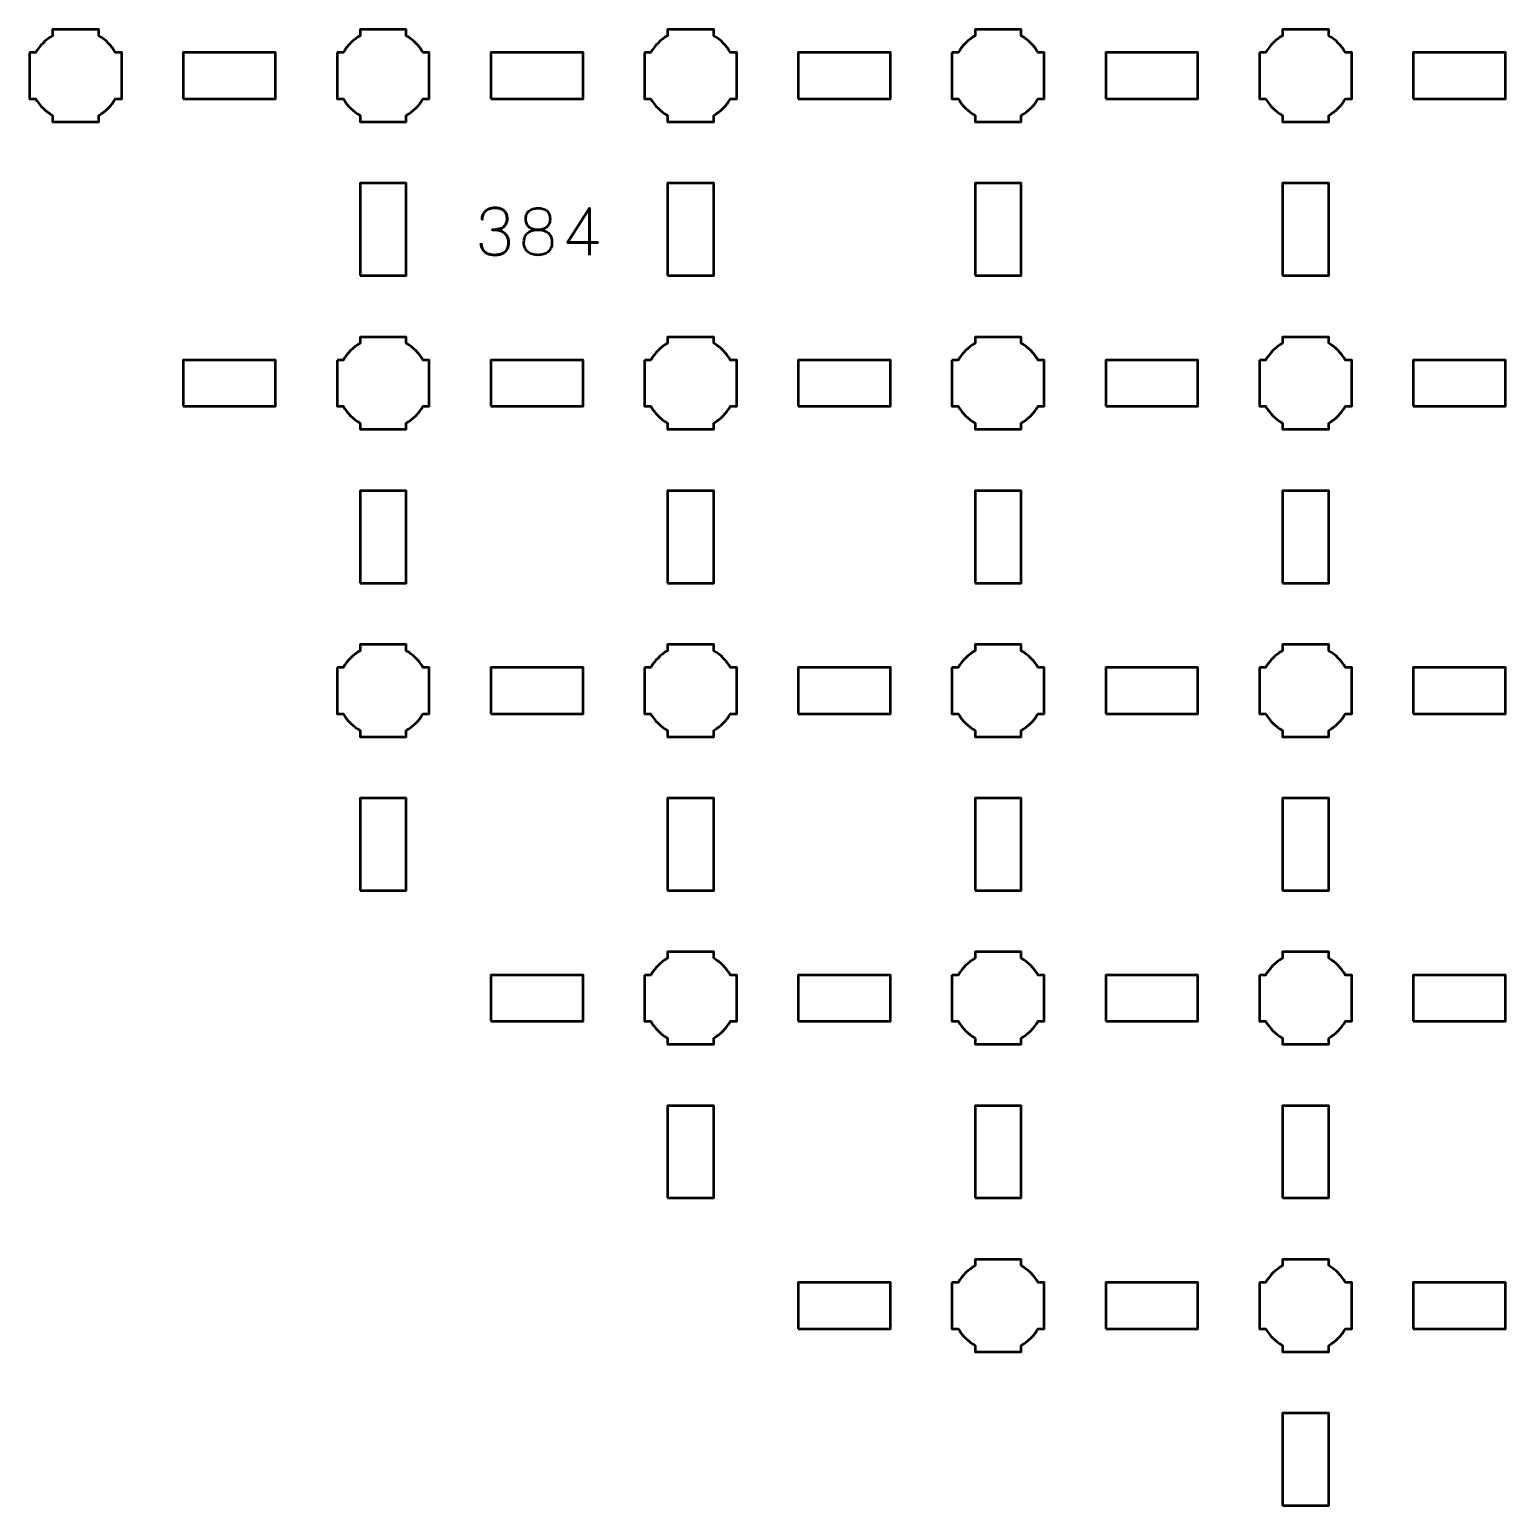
# Model space of a CAD drawing. Header units: centimetres. Extents: x -22.7 to 1.7, y -27 to -2.7.
# Drawn here: x -20.8 to -11.2, y -24.15 to -14.55 of the extents above; entities that cross this region are included whole.
import ezdxf

# ---------------------------------------------------------------- set-up
doc = ezdxf.new("R2010")
doc.units = ezdxf.units.CM
doc.header["$MEASUREMENT"] = 0
doc.layers.add('Layer 1', color=7, linetype='Continuous')

msp = doc.modelspace()

# ---------------------------------------------------------------- linework, layer by layer
at = {"layer": 'Layer 1', "lineweight": 53}
for points in [[(-19.8, -15), (-19.2, -15), (-19.2, -14.7), (-19.8, -14.7), (-19.8, -15)], [(-17.8, -15), (-17.2, -15), (-17.2, -14.7), (-17.8, -14.7), (-17.8, -15)], [(-15.8, -15), (-15.2, -15), (-15.2, -14.7), (-15.8, -14.7), (-15.8, -15)], [(-13.8, -15), (-13.2, -15), (-13.2, -14.7), (-13.8, -14.7), (-13.8, -15)], [(-11.8, -15), (-11.2, -15), (-11.2, -14.7), (-11.8, -14.7), (-11.8, -15)], [(-18.65, -16.15), (-18.35, -16.15), (-18.35, -15.55), (-18.65, -15.55), (-18.65, -16.15)], [(-16.65, -16.15), (-16.35, -16.15), (-16.35, -15.55), (-16.65, -15.55), (-16.65, -16.15)], [(-14.65, -16.15), (-14.35, -16.15), (-14.35, -15.55), (-14.65, -15.55), (-14.65, -16.15)], [(-12.65, -16.15), (-12.35, -16.15), (-12.35, -15.55), (-12.65, -15.55), (-12.65, -16.15)], [(-19.8, -17), (-19.2, -17), (-19.2, -16.7), (-19.8, -16.7), (-19.8, -17)], [(-17.8, -17), (-17.2, -17), (-17.2, -16.7), (-17.8, -16.7), (-17.8, -17)], [(-15.8, -17), (-15.2, -17), (-15.2, -16.7), (-15.8, -16.7), (-15.8, -17)], [(-13.8, -17), (-13.2, -17), (-13.2, -16.7), (-13.8, -16.7), (-13.8, -17)], [(-11.8, -17), (-11.2, -17), (-11.2, -16.7), (-11.8, -16.7), (-11.8, -17)], [(-18.65, -18.15), (-18.35, -18.15), (-18.35, -17.55), (-18.65, -17.55), (-18.65, -18.15)], [(-16.65, -18.15), (-16.35, -18.15), (-16.35, -17.55), (-16.65, -17.55), (-16.65, -18.15)], [(-14.65, -18.15), (-14.35, -18.15), (-14.35, -17.55), (-14.65, -17.55), (-14.65, -18.15)], [(-12.65, -18.15), (-12.35, -18.15), (-12.35, -17.55), (-12.65, -17.55), (-12.65, -18.15)], [(-17.8, -19), (-17.2, -19), (-17.2, -18.7), (-17.8, -18.7), (-17.8, -19)], [(-15.8, -19), (-15.2, -19), (-15.2, -18.7), (-15.8, -18.7), (-15.8, -19)], [(-13.8, -19), (-13.2, -19), (-13.2, -18.7), (-13.8, -18.7), (-13.8, -19)], [(-11.8, -19), (-11.2, -19), (-11.2, -18.7), (-11.8, -18.7), (-11.8, -19)], [(-18.65, -20.15), (-18.35, -20.15), (-18.35, -19.55), (-18.65, -19.55), (-18.65, -20.15)], [(-16.65, -20.15), (-16.35, -20.15), (-16.35, -19.55), (-16.65, -19.55), (-16.65, -20.15)], [(-14.65, -20.15), (-14.35, -20.15), (-14.35, -19.55), (-14.65, -19.55), (-14.65, -20.15)], [(-12.65, -20.15), (-12.35, -20.15), (-12.35, -19.55), (-12.65, -19.55), (-12.65, -20.15)], [(-17.8, -21), (-17.2, -21), (-17.2, -20.7), (-17.8, -20.7), (-17.8, -21)], [(-15.8, -21), (-15.2, -21), (-15.2, -20.7), (-15.8, -20.7), (-15.8, -21)], [(-13.8, -21), (-13.2, -21), (-13.2, -20.7), (-13.8, -20.7), (-13.8, -21)], [(-11.8, -21), (-11.2, -21), (-11.2, -20.7), (-11.8, -20.7), (-11.8, -21)], [(-16.65, -22.15), (-16.35, -22.15), (-16.35, -21.55), (-16.65, -21.55), (-16.65, -22.15)], [(-14.65, -22.15), (-14.35, -22.15), (-14.35, -21.55), (-14.65, -21.55), (-14.65, -22.15)], [(-12.65, -22.15), (-12.35, -22.15), (-12.35, -21.55), (-12.65, -21.55), (-12.65, -22.15)], [(-15.8, -23), (-15.2, -23), (-15.2, -22.7), (-15.8, -22.7), (-15.8, -23)], [(-13.8, -23), (-13.2, -23), (-13.2, -22.7), (-13.8, -22.7), (-13.8, -23)], [(-11.8, -23), (-11.2, -23), (-11.2, -22.7), (-11.8, -22.7), (-11.8, -23)], [(-12.65, -24.15), (-12.35, -24.15), (-12.35, -23.55), (-12.65, -23.55), (-12.65, -24.15)]]:
    msp.add_lwpolyline(points, close=True, dxfattribs=at)
for points in [[(-20.8, -14.7), (-20.8, -14.7), (-20.75985, -14.7), (-20.75985, -14.7), (-20.75985, -14.7), (-20.7335, -14.65447), (-20.69553, -14.6165), (-20.65, -14.59015), (-20.65, -14.59015), (-20.65, -14.59015), (-20.65, -14.55), (-20.65, -14.55), (-20.65, -14.55), (-20.65, -14.55), (-20.5, -14.55), (-20.5, -14.55), (-20.5, -14.55), (-20.5, -14.55), (-20.35, -14.55), (-20.35, -14.55), (-20.35, -14.55), (-20.35, -14.55), (-20.35, -14.59015), (-20.35, -14.59015), (-20.35, -14.59015), (-20.30447, -14.6165), (-20.2665, -14.65447), (-20.24015, -14.7), (-20.24015, -14.7), (-20.24015, -14.7), (-20.2, -14.7), (-20.2, -14.7), (-20.2, -14.7), (-20.2, -14.7), (-20.2, -14.85), (-20.2, -14.85), (-20.2, -14.85), (-20.2, -14.85), (-20.2, -15), (-20.2, -15), (-20.2, -15), (-20.2, -15), (-20.24015, -15), (-20.24015, -15), (-20.24015, -15), (-20.2665, -15.04553), (-20.30447, -15.0835), (-20.35, -15.10985), (-20.35, -15.10985), (-20.35, -15.10985), (-20.35, -15.15), (-20.35, -15.15), (-20.35, -15.15), (-20.35, -15.15), (-20.5, -15.15), (-20.5, -15.15), (-20.5, -15.15), (-20.5, -15.15), (-20.65, -15.15), (-20.65, -15.15), (-20.65, -15.15), (-20.65, -15.15), (-20.65, -15.10985), (-20.65, -15.10985), (-20.65, -15.10985), (-20.69553, -15.0835), (-20.7335, -15.04553), (-20.75985, -15), (-20.75985, -15), (-20.75985, -15), (-20.8, -15), (-20.8, -15), (-20.8, -15), (-20.8, -15), (-20.8, -14.85), (-20.8, -14.85), (-20.8, -14.85), (-20.8, -14.85), (-20.8, -14.7), (-20.8, -14.7)], [(-18.8, -14.7), (-18.8, -14.7), (-18.75985, -14.7), (-18.75985, -14.7), (-18.75985, -14.7), (-18.7335, -14.65447), (-18.69553, -14.6165), (-18.65, -14.59015), (-18.65, -14.59015), (-18.65, -14.59015), (-18.65, -14.55), (-18.65, -14.55), (-18.65, -14.55), (-18.65, -14.55), (-18.5, -14.55), (-18.5, -14.55), (-18.5, -14.55), (-18.5, -14.55), (-18.35, -14.55), (-18.35, -14.55), (-18.35, -14.55), (-18.35, -14.55), (-18.35, -14.59015), (-18.35, -14.59015), (-18.35, -14.59015), (-18.30447, -14.6165), (-18.2665, -14.65447), (-18.24015, -14.7), (-18.24015, -14.7), (-18.24015, -14.7), (-18.2, -14.7), (-18.2, -14.7), (-18.2, -14.7), (-18.2, -14.7), (-18.2, -14.85), (-18.2, -14.85), (-18.2, -14.85), (-18.2, -14.85), (-18.2, -15), (-18.2, -15), (-18.2, -15), (-18.2, -15), (-18.24015, -15), (-18.24015, -15), (-18.24015, -15), (-18.2665, -15.04553), (-18.30447, -15.0835), (-18.35, -15.10985), (-18.35, -15.10985), (-18.35, -15.10985), (-18.35, -15.15), (-18.35, -15.15), (-18.35, -15.15), (-18.35, -15.15), (-18.5, -15.15), (-18.5, -15.15), (-18.5, -15.15), (-18.5, -15.15), (-18.65, -15.15), (-18.65, -15.15), (-18.65, -15.15), (-18.65, -15.15), (-18.65, -15.10985), (-18.65, -15.10985), (-18.65, -15.10985), (-18.69553, -15.0835), (-18.7335, -15.04553), (-18.75985, -15), (-18.75985, -15), (-18.75985, -15), (-18.8, -15), (-18.8, -15), (-18.8, -15), (-18.8, -15), (-18.8, -14.85), (-18.8, -14.85), (-18.8, -14.85), (-18.8, -14.85), (-18.8, -14.7), (-18.8, -14.7)], [(-16.8, -14.7), (-16.8, -14.7), (-16.75985, -14.7), (-16.75985, -14.7), (-16.75985, -14.7), (-16.7335, -14.65447), (-16.69553, -14.6165), (-16.65, -14.59015), (-16.65, -14.59015), (-16.65, -14.59015), (-16.65, -14.55), (-16.65, -14.55), (-16.65, -14.55), (-16.65, -14.55), (-16.5, -14.55), (-16.5, -14.55), (-16.5, -14.55), (-16.5, -14.55), (-16.35, -14.55), (-16.35, -14.55), (-16.35, -14.55), (-16.35, -14.55), (-16.35, -14.59015), (-16.35, -14.59015), (-16.35, -14.59015), (-16.30447, -14.6165), (-16.2665, -14.65447), (-16.24015, -14.7), (-16.24015, -14.7), (-16.24015, -14.7), (-16.2, -14.7), (-16.2, -14.7), (-16.2, -14.7), (-16.2, -14.7), (-16.2, -14.85), (-16.2, -14.85), (-16.2, -14.85), (-16.2, -14.85), (-16.2, -15), (-16.2, -15), (-16.2, -15), (-16.2, -15), (-16.24015, -15), (-16.24015, -15), (-16.24015, -15), (-16.2665, -15.04553), (-16.30447, -15.0835), (-16.35, -15.10985), (-16.35, -15.10985), (-16.35, -15.10985), (-16.35, -15.15), (-16.35, -15.15), (-16.35, -15.15), (-16.35, -15.15), (-16.5, -15.15), (-16.5, -15.15), (-16.5, -15.15), (-16.5, -15.15), (-16.65, -15.15), (-16.65, -15.15), (-16.65, -15.15), (-16.65, -15.15), (-16.65, -15.10985), (-16.65, -15.10985), (-16.65, -15.10985), (-16.69553, -15.0835), (-16.7335, -15.04553), (-16.75985, -15), (-16.75985, -15), (-16.75985, -15), (-16.8, -15), (-16.8, -15), (-16.8, -15), (-16.8, -15), (-16.8, -14.85), (-16.8, -14.85), (-16.8, -14.85), (-16.8, -14.85), (-16.8, -14.7), (-16.8, -14.7)], [(-14.8, -14.7), (-14.8, -14.7), (-14.75985, -14.7), (-14.75985, -14.7), (-14.75985, -14.7), (-14.7335, -14.65447), (-14.69553, -14.6165), (-14.65, -14.59015), (-14.65, -14.59015), (-14.65, -14.59015), (-14.65, -14.55), (-14.65, -14.55), (-14.65, -14.55), (-14.65, -14.55), (-14.5, -14.55), (-14.5, -14.55), (-14.5, -14.55), (-14.5, -14.55), (-14.35, -14.55), (-14.35, -14.55), (-14.35, -14.55), (-14.35, -14.55), (-14.35, -14.59015), (-14.35, -14.59015), (-14.35, -14.59015), (-14.30447, -14.6165), (-14.2665, -14.65447), (-14.24015, -14.7), (-14.24015, -14.7), (-14.24015, -14.7), (-14.2, -14.7), (-14.2, -14.7), (-14.2, -14.7), (-14.2, -14.7), (-14.2, -14.85), (-14.2, -14.85), (-14.2, -14.85), (-14.2, -14.85), (-14.2, -15), (-14.2, -15), (-14.2, -15), (-14.2, -15), (-14.24015, -15), (-14.24015, -15), (-14.24015, -15), (-14.2665, -15.04553), (-14.30447, -15.0835), (-14.35, -15.10985), (-14.35, -15.10985), (-14.35, -15.10985), (-14.35, -15.15), (-14.35, -15.15), (-14.35, -15.15), (-14.35, -15.15), (-14.5, -15.15), (-14.5, -15.15), (-14.5, -15.15), (-14.5, -15.15), (-14.65, -15.15), (-14.65, -15.15), (-14.65, -15.15), (-14.65, -15.15), (-14.65, -15.10985), (-14.65, -15.10985), (-14.65, -15.10985), (-14.69553, -15.0835), (-14.7335, -15.04553), (-14.75985, -15), (-14.75985, -15), (-14.75985, -15), (-14.8, -15), (-14.8, -15), (-14.8, -15), (-14.8, -15), (-14.8, -14.85), (-14.8, -14.85), (-14.8, -14.85), (-14.8, -14.85), (-14.8, -14.7), (-14.8, -14.7)], [(-12.8, -14.7), (-12.8, -14.7), (-12.75985, -14.7), (-12.75985, -14.7), (-12.75985, -14.7), (-12.7335, -14.65447), (-12.69553, -14.6165), (-12.65, -14.59015), (-12.65, -14.59015), (-12.65, -14.59015), (-12.65, -14.55), (-12.65, -14.55), (-12.65, -14.55), (-12.65, -14.55), (-12.5, -14.55), (-12.5, -14.55), (-12.5, -14.55), (-12.5, -14.55), (-12.35, -14.55), (-12.35, -14.55), (-12.35, -14.55), (-12.35, -14.55), (-12.35, -14.59015), (-12.35, -14.59015), (-12.35, -14.59015), (-12.30447, -14.6165), (-12.2665, -14.65447), (-12.24015, -14.7), (-12.24015, -14.7), (-12.24015, -14.7), (-12.2, -14.7), (-12.2, -14.7), (-12.2, -14.7), (-12.2, -14.7), (-12.2, -14.85), (-12.2, -14.85), (-12.2, -14.85), (-12.2, -14.85), (-12.2, -15), (-12.2, -15), (-12.2, -15), (-12.2, -15), (-12.24015, -15), (-12.24015, -15), (-12.24015, -15), (-12.2665, -15.04553), (-12.30447, -15.0835), (-12.35, -15.10985), (-12.35, -15.10985), (-12.35, -15.10985), (-12.35, -15.15), (-12.35, -15.15), (-12.35, -15.15), (-12.35, -15.15), (-12.5, -15.15), (-12.5, -15.15), (-12.5, -15.15), (-12.5, -15.15), (-12.65, -15.15), (-12.65, -15.15), (-12.65, -15.15), (-12.65, -15.15), (-12.65, -15.10985), (-12.65, -15.10985), (-12.65, -15.10985), (-12.69553, -15.0835), (-12.7335, -15.04553), (-12.75985, -15), (-12.75985, -15), (-12.75985, -15), (-12.8, -15), (-12.8, -15), (-12.8, -15), (-12.8, -15), (-12.8, -14.85), (-12.8, -14.85), (-12.8, -14.85), (-12.8, -14.85), (-12.8, -14.7), (-12.8, -14.7)], [(-18.8, -16.7), (-18.8, -16.7), (-18.75985, -16.7), (-18.75985, -16.7), (-18.75985, -16.7), (-18.7335, -16.65447), (-18.69553, -16.6165), (-18.65, -16.59015), (-18.65, -16.59015), (-18.65, -16.59015), (-18.65, -16.55), (-18.65, -16.55), (-18.65, -16.55), (-18.65, -16.55), (-18.5, -16.55), (-18.5, -16.55), (-18.5, -16.55), (-18.5, -16.55), (-18.35, -16.55), (-18.35, -16.55), (-18.35, -16.55), (-18.35, -16.55), (-18.35, -16.59015), (-18.35, -16.59015), (-18.35, -16.59015), (-18.30447, -16.6165), (-18.2665, -16.65447), (-18.24015, -16.7), (-18.24015, -16.7), (-18.24015, -16.7), (-18.2, -16.7), (-18.2, -16.7), (-18.2, -16.7), (-18.2, -16.7), (-18.2, -16.85), (-18.2, -16.85), (-18.2, -16.85), (-18.2, -16.85), (-18.2, -17), (-18.2, -17), (-18.2, -17), (-18.2, -17), (-18.24015, -17), (-18.24015, -17), (-18.24015, -17), (-18.2665, -17.04553), (-18.30447, -17.0835), (-18.35, -17.10985), (-18.35, -17.10985), (-18.35, -17.10985), (-18.35, -17.15), (-18.35, -17.15), (-18.35, -17.15), (-18.35, -17.15), (-18.5, -17.15), (-18.5, -17.15), (-18.5, -17.15), (-18.5, -17.15), (-18.65, -17.15), (-18.65, -17.15), (-18.65, -17.15), (-18.65, -17.15), (-18.65, -17.10985), (-18.65, -17.10985), (-18.65, -17.10985), (-18.69553, -17.0835), (-18.7335, -17.04553), (-18.75985, -17), (-18.75985, -17), (-18.75985, -17), (-18.8, -17), (-18.8, -17), (-18.8, -17), (-18.8, -17), (-18.8, -16.85), (-18.8, -16.85), (-18.8, -16.85), (-18.8, -16.85), (-18.8, -16.7), (-18.8, -16.7)], [(-16.8, -16.7), (-16.8, -16.7), (-16.75985, -16.7), (-16.75985, -16.7), (-16.75985, -16.7), (-16.7335, -16.65447), (-16.69553, -16.6165), (-16.65, -16.59015), (-16.65, -16.59015), (-16.65, -16.59015), (-16.65, -16.55), (-16.65, -16.55), (-16.65, -16.55), (-16.65, -16.55), (-16.5, -16.55), (-16.5, -16.55), (-16.5, -16.55), (-16.5, -16.55), (-16.35, -16.55), (-16.35, -16.55), (-16.35, -16.55), (-16.35, -16.55), (-16.35, -16.59015), (-16.35, -16.59015), (-16.35, -16.59015), (-16.30447, -16.6165), (-16.2665, -16.65447), (-16.24015, -16.7), (-16.24015, -16.7), (-16.24015, -16.7), (-16.2, -16.7), (-16.2, -16.7), (-16.2, -16.7), (-16.2, -16.7), (-16.2, -16.85), (-16.2, -16.85), (-16.2, -16.85), (-16.2, -16.85), (-16.2, -17), (-16.2, -17), (-16.2, -17), (-16.2, -17), (-16.24015, -17), (-16.24015, -17), (-16.24015, -17), (-16.2665, -17.04553), (-16.30447, -17.0835), (-16.35, -17.10985), (-16.35, -17.10985), (-16.35, -17.10985), (-16.35, -17.15), (-16.35, -17.15), (-16.35, -17.15), (-16.35, -17.15), (-16.5, -17.15), (-16.5, -17.15), (-16.5, -17.15), (-16.5, -17.15), (-16.65, -17.15), (-16.65, -17.15), (-16.65, -17.15), (-16.65, -17.15), (-16.65, -17.10985), (-16.65, -17.10985), (-16.65, -17.10985), (-16.69553, -17.0835), (-16.7335, -17.04553), (-16.75985, -17), (-16.75985, -17), (-16.75985, -17), (-16.8, -17), (-16.8, -17), (-16.8, -17), (-16.8, -17), (-16.8, -16.85), (-16.8, -16.85), (-16.8, -16.85), (-16.8, -16.85), (-16.8, -16.7), (-16.8, -16.7)], [(-14.8, -16.7), (-14.8, -16.7), (-14.75985, -16.7), (-14.75985, -16.7), (-14.75985, -16.7), (-14.7335, -16.65447), (-14.69553, -16.6165), (-14.65, -16.59015), (-14.65, -16.59015), (-14.65, -16.59015), (-14.65, -16.55), (-14.65, -16.55), (-14.65, -16.55), (-14.65, -16.55), (-14.5, -16.55), (-14.5, -16.55), (-14.5, -16.55), (-14.5, -16.55), (-14.35, -16.55), (-14.35, -16.55), (-14.35, -16.55), (-14.35, -16.55), (-14.35, -16.59015), (-14.35, -16.59015), (-14.35, -16.59015), (-14.30447, -16.6165), (-14.2665, -16.65447), (-14.24015, -16.7), (-14.24015, -16.7), (-14.24015, -16.7), (-14.2, -16.7), (-14.2, -16.7), (-14.2, -16.7), (-14.2, -16.7), (-14.2, -16.85), (-14.2, -16.85), (-14.2, -16.85), (-14.2, -16.85), (-14.2, -17), (-14.2, -17), (-14.2, -17), (-14.2, -17), (-14.24015, -17), (-14.24015, -17), (-14.24015, -17), (-14.2665, -17.04553), (-14.30447, -17.0835), (-14.35, -17.10985), (-14.35, -17.10985), (-14.35, -17.10985), (-14.35, -17.15), (-14.35, -17.15), (-14.35, -17.15), (-14.35, -17.15), (-14.5, -17.15), (-14.5, -17.15), (-14.5, -17.15), (-14.5, -17.15), (-14.65, -17.15), (-14.65, -17.15), (-14.65, -17.15), (-14.65, -17.15), (-14.65, -17.10985), (-14.65, -17.10985), (-14.65, -17.10985), (-14.69553, -17.0835), (-14.7335, -17.04553), (-14.75985, -17), (-14.75985, -17), (-14.75985, -17), (-14.8, -17), (-14.8, -17), (-14.8, -17), (-14.8, -17), (-14.8, -16.85), (-14.8, -16.85), (-14.8, -16.85), (-14.8, -16.85), (-14.8, -16.7), (-14.8, -16.7)], [(-12.8, -16.7), (-12.8, -16.7), (-12.75985, -16.7), (-12.75985, -16.7), (-12.75985, -16.7), (-12.7335, -16.65447), (-12.69553, -16.6165), (-12.65, -16.59015), (-12.65, -16.59015), (-12.65, -16.59015), (-12.65, -16.55), (-12.65, -16.55), (-12.65, -16.55), (-12.65, -16.55), (-12.5, -16.55), (-12.5, -16.55), (-12.5, -16.55), (-12.5, -16.55), (-12.35, -16.55), (-12.35, -16.55), (-12.35, -16.55), (-12.35, -16.55), (-12.35, -16.59015), (-12.35, -16.59015), (-12.35, -16.59015), (-12.30447, -16.6165), (-12.2665, -16.65447), (-12.24015, -16.7), (-12.24015, -16.7), (-12.24015, -16.7), (-12.2, -16.7), (-12.2, -16.7), (-12.2, -16.7), (-12.2, -16.7), (-12.2, -16.85), (-12.2, -16.85), (-12.2, -16.85), (-12.2, -16.85), (-12.2, -17), (-12.2, -17), (-12.2, -17), (-12.2, -17), (-12.24015, -17), (-12.24015, -17), (-12.24015, -17), (-12.2665, -17.04553), (-12.30447, -17.0835), (-12.35, -17.10985), (-12.35, -17.10985), (-12.35, -17.10985), (-12.35, -17.15), (-12.35, -17.15), (-12.35, -17.15), (-12.35, -17.15), (-12.5, -17.15), (-12.5, -17.15), (-12.5, -17.15), (-12.5, -17.15), (-12.65, -17.15), (-12.65, -17.15), (-12.65, -17.15), (-12.65, -17.15), (-12.65, -17.10985), (-12.65, -17.10985), (-12.65, -17.10985), (-12.69553, -17.0835), (-12.7335, -17.04553), (-12.75985, -17), (-12.75985, -17), (-12.75985, -17), (-12.8, -17), (-12.8, -17), (-12.8, -17), (-12.8, -17), (-12.8, -16.85), (-12.8, -16.85), (-12.8, -16.85), (-12.8, -16.85), (-12.8, -16.7), (-12.8, -16.7)], [(-18.8, -18.7), (-18.8, -18.7), (-18.75985, -18.7), (-18.75985, -18.7), (-18.75985, -18.7), (-18.7335, -18.65447), (-18.69553, -18.6165), (-18.65, -18.59015), (-18.65, -18.59015), (-18.65, -18.59015), (-18.65, -18.55), (-18.65, -18.55), (-18.65, -18.55), (-18.65, -18.55), (-18.5, -18.55), (-18.5, -18.55), (-18.5, -18.55), (-18.5, -18.55), (-18.35, -18.55), (-18.35, -18.55), (-18.35, -18.55), (-18.35, -18.55), (-18.35, -18.59015), (-18.35, -18.59015), (-18.35, -18.59015), (-18.30447, -18.6165), (-18.2665, -18.65447), (-18.24015, -18.7), (-18.24015, -18.7), (-18.24015, -18.7), (-18.2, -18.7), (-18.2, -18.7), (-18.2, -18.7), (-18.2, -18.7), (-18.2, -18.85), (-18.2, -18.85), (-18.2, -18.85), (-18.2, -18.85), (-18.2, -19), (-18.2, -19), (-18.2, -19), (-18.2, -19), (-18.24015, -19), (-18.24015, -19), (-18.24015, -19), (-18.2665, -19.04553), (-18.30447, -19.0835), (-18.35, -19.10985), (-18.35, -19.10985), (-18.35, -19.10985), (-18.35, -19.15), (-18.35, -19.15), (-18.35, -19.15), (-18.35, -19.15), (-18.5, -19.15), (-18.5, -19.15), (-18.5, -19.15), (-18.5, -19.15), (-18.65, -19.15), (-18.65, -19.15), (-18.65, -19.15), (-18.65, -19.15), (-18.65, -19.10985), (-18.65, -19.10985), (-18.65, -19.10985), (-18.69553, -19.0835), (-18.7335, -19.04553), (-18.75985, -19), (-18.75985, -19), (-18.75985, -19), (-18.8, -19), (-18.8, -19), (-18.8, -19), (-18.8, -19), (-18.8, -18.85), (-18.8, -18.85), (-18.8, -18.85), (-18.8, -18.85), (-18.8, -18.7), (-18.8, -18.7)], [(-16.8, -18.7), (-16.8, -18.7), (-16.75985, -18.7), (-16.75985, -18.7), (-16.75985, -18.7), (-16.7335, -18.65447), (-16.69553, -18.6165), (-16.65, -18.59015), (-16.65, -18.59015), (-16.65, -18.59015), (-16.65, -18.55), (-16.65, -18.55), (-16.65, -18.55), (-16.65, -18.55), (-16.5, -18.55), (-16.5, -18.55), (-16.5, -18.55), (-16.5, -18.55), (-16.35, -18.55), (-16.35, -18.55), (-16.35, -18.55), (-16.35, -18.55), (-16.35, -18.59015), (-16.35, -18.59015), (-16.35, -18.59015), (-16.30447, -18.6165), (-16.2665, -18.65447), (-16.24015, -18.7), (-16.24015, -18.7), (-16.24015, -18.7), (-16.2, -18.7), (-16.2, -18.7), (-16.2, -18.7), (-16.2, -18.7), (-16.2, -18.85), (-16.2, -18.85), (-16.2, -18.85), (-16.2, -18.85), (-16.2, -19), (-16.2, -19), (-16.2, -19), (-16.2, -19), (-16.24015, -19), (-16.24015, -19), (-16.24015, -19), (-16.2665, -19.04553), (-16.30447, -19.0835), (-16.35, -19.10985), (-16.35, -19.10985), (-16.35, -19.10985), (-16.35, -19.15), (-16.35, -19.15), (-16.35, -19.15), (-16.35, -19.15), (-16.5, -19.15), (-16.5, -19.15), (-16.5, -19.15), (-16.5, -19.15), (-16.65, -19.15), (-16.65, -19.15), (-16.65, -19.15), (-16.65, -19.15), (-16.65, -19.10985), (-16.65, -19.10985), (-16.65, -19.10985), (-16.69553, -19.0835), (-16.7335, -19.04553), (-16.75985, -19), (-16.75985, -19), (-16.75985, -19), (-16.8, -19), (-16.8, -19), (-16.8, -19), (-16.8, -19), (-16.8, -18.85), (-16.8, -18.85), (-16.8, -18.85), (-16.8, -18.85), (-16.8, -18.7), (-16.8, -18.7)], [(-14.8, -18.7), (-14.8, -18.7), (-14.75985, -18.7), (-14.75985, -18.7), (-14.75985, -18.7), (-14.7335, -18.65447), (-14.69553, -18.6165), (-14.65, -18.59015), (-14.65, -18.59015), (-14.65, -18.59015), (-14.65, -18.55), (-14.65, -18.55), (-14.65, -18.55), (-14.65, -18.55), (-14.5, -18.55), (-14.5, -18.55), (-14.5, -18.55), (-14.5, -18.55), (-14.35, -18.55), (-14.35, -18.55), (-14.35, -18.55), (-14.35, -18.55), (-14.35, -18.59015), (-14.35, -18.59015), (-14.35, -18.59015), (-14.30447, -18.6165), (-14.2665, -18.65447), (-14.24015, -18.7), (-14.24015, -18.7), (-14.24015, -18.7), (-14.2, -18.7), (-14.2, -18.7), (-14.2, -18.7), (-14.2, -18.7), (-14.2, -18.85), (-14.2, -18.85), (-14.2, -18.85), (-14.2, -18.85), (-14.2, -19), (-14.2, -19), (-14.2, -19), (-14.2, -19), (-14.24015, -19), (-14.24015, -19), (-14.24015, -19), (-14.2665, -19.04553), (-14.30447, -19.0835), (-14.35, -19.10985), (-14.35, -19.10985), (-14.35, -19.10985), (-14.35, -19.15), (-14.35, -19.15), (-14.35, -19.15), (-14.35, -19.15), (-14.5, -19.15), (-14.5, -19.15), (-14.5, -19.15), (-14.5, -19.15), (-14.65, -19.15), (-14.65, -19.15), (-14.65, -19.15), (-14.65, -19.15), (-14.65, -19.10985), (-14.65, -19.10985), (-14.65, -19.10985), (-14.69553, -19.0835), (-14.7335, -19.04553), (-14.75985, -19), (-14.75985, -19), (-14.75985, -19), (-14.8, -19), (-14.8, -19), (-14.8, -19), (-14.8, -19), (-14.8, -18.85), (-14.8, -18.85), (-14.8, -18.85), (-14.8, -18.85), (-14.8, -18.7), (-14.8, -18.7)], [(-12.8, -18.7), (-12.8, -18.7), (-12.75985, -18.7), (-12.75985, -18.7), (-12.75985, -18.7), (-12.7335, -18.65447), (-12.69553, -18.6165), (-12.65, -18.59015), (-12.65, -18.59015), (-12.65, -18.59015), (-12.65, -18.55), (-12.65, -18.55), (-12.65, -18.55), (-12.65, -18.55), (-12.5, -18.55), (-12.5, -18.55), (-12.5, -18.55), (-12.5, -18.55), (-12.35, -18.55), (-12.35, -18.55), (-12.35, -18.55), (-12.35, -18.55), (-12.35, -18.59015), (-12.35, -18.59015), (-12.35, -18.59015), (-12.30447, -18.6165), (-12.2665, -18.65447), (-12.24015, -18.7), (-12.24015, -18.7), (-12.24015, -18.7), (-12.2, -18.7), (-12.2, -18.7), (-12.2, -18.7), (-12.2, -18.7), (-12.2, -18.85), (-12.2, -18.85), (-12.2, -18.85), (-12.2, -18.85), (-12.2, -19), (-12.2, -19), (-12.2, -19), (-12.2, -19), (-12.24015, -19), (-12.24015, -19), (-12.24015, -19), (-12.2665, -19.04553), (-12.30447, -19.0835), (-12.35, -19.10985), (-12.35, -19.10985), (-12.35, -19.10985), (-12.35, -19.15), (-12.35, -19.15), (-12.35, -19.15), (-12.35, -19.15), (-12.5, -19.15), (-12.5, -19.15), (-12.5, -19.15), (-12.5, -19.15), (-12.65, -19.15), (-12.65, -19.15), (-12.65, -19.15), (-12.65, -19.15), (-12.65, -19.10985), (-12.65, -19.10985), (-12.65, -19.10985), (-12.69553, -19.0835), (-12.7335, -19.04553), (-12.75985, -19), (-12.75985, -19), (-12.75985, -19), (-12.8, -19), (-12.8, -19), (-12.8, -19), (-12.8, -19), (-12.8, -18.85), (-12.8, -18.85), (-12.8, -18.85), (-12.8, -18.85), (-12.8, -18.7), (-12.8, -18.7)], [(-16.8, -20.7), (-16.8, -20.7), (-16.75985, -20.7), (-16.75985, -20.7), (-16.75985, -20.7), (-16.7335, -20.65447), (-16.69553, -20.6165), (-16.65, -20.59015), (-16.65, -20.59015), (-16.65, -20.59015), (-16.65, -20.55), (-16.65, -20.55), (-16.65, -20.55), (-16.65, -20.55), (-16.5, -20.55), (-16.5, -20.55), (-16.5, -20.55), (-16.5, -20.55), (-16.35, -20.55), (-16.35, -20.55), (-16.35, -20.55), (-16.35, -20.55), (-16.35, -20.59015), (-16.35, -20.59015), (-16.35, -20.59015), (-16.30447, -20.6165), (-16.2665, -20.65447), (-16.24015, -20.7), (-16.24015, -20.7), (-16.24015, -20.7), (-16.2, -20.7), (-16.2, -20.7), (-16.2, -20.7), (-16.2, -20.7), (-16.2, -20.85), (-16.2, -20.85), (-16.2, -20.85), (-16.2, -20.85), (-16.2, -21), (-16.2, -21), (-16.2, -21), (-16.2, -21), (-16.24015, -21), (-16.24015, -21), (-16.24015, -21), (-16.2665, -21.04553), (-16.30447, -21.0835), (-16.35, -21.10985), (-16.35, -21.10985), (-16.35, -21.10985), (-16.35, -21.15), (-16.35, -21.15), (-16.35, -21.15), (-16.35, -21.15), (-16.5, -21.15), (-16.5, -21.15), (-16.5, -21.15), (-16.5, -21.15), (-16.65, -21.15), (-16.65, -21.15), (-16.65, -21.15), (-16.65, -21.15), (-16.65, -21.10985), (-16.65, -21.10985), (-16.65, -21.10985), (-16.69553, -21.0835), (-16.7335, -21.04553), (-16.75985, -21), (-16.75985, -21), (-16.75985, -21), (-16.8, -21), (-16.8, -21), (-16.8, -21), (-16.8, -21), (-16.8, -20.85), (-16.8, -20.85), (-16.8, -20.85), (-16.8, -20.85), (-16.8, -20.7), (-16.8, -20.7)], [(-14.8, -20.7), (-14.8, -20.7), (-14.75985, -20.7), (-14.75985, -20.7), (-14.75985, -20.7), (-14.7335, -20.65447), (-14.69553, -20.6165), (-14.65, -20.59015), (-14.65, -20.59015), (-14.65, -20.59015), (-14.65, -20.55), (-14.65, -20.55), (-14.65, -20.55), (-14.65, -20.55), (-14.5, -20.55), (-14.5, -20.55), (-14.5, -20.55), (-14.5, -20.55), (-14.35, -20.55), (-14.35, -20.55), (-14.35, -20.55), (-14.35, -20.55), (-14.35, -20.59015), (-14.35, -20.59015), (-14.35, -20.59015), (-14.30447, -20.6165), (-14.2665, -20.65447), (-14.24015, -20.7), (-14.24015, -20.7), (-14.24015, -20.7), (-14.2, -20.7), (-14.2, -20.7), (-14.2, -20.7), (-14.2, -20.7), (-14.2, -20.85), (-14.2, -20.85), (-14.2, -20.85), (-14.2, -20.85), (-14.2, -21), (-14.2, -21), (-14.2, -21), (-14.2, -21), (-14.24015, -21), (-14.24015, -21), (-14.24015, -21), (-14.2665, -21.04553), (-14.30447, -21.0835), (-14.35, -21.10985), (-14.35, -21.10985), (-14.35, -21.10985), (-14.35, -21.15), (-14.35, -21.15), (-14.35, -21.15), (-14.35, -21.15), (-14.5, -21.15), (-14.5, -21.15), (-14.5, -21.15), (-14.5, -21.15), (-14.65, -21.15), (-14.65, -21.15), (-14.65, -21.15), (-14.65, -21.15), (-14.65, -21.10985), (-14.65, -21.10985), (-14.65, -21.10985), (-14.69553, -21.0835), (-14.7335, -21.04553), (-14.75985, -21), (-14.75985, -21), (-14.75985, -21), (-14.8, -21), (-14.8, -21), (-14.8, -21), (-14.8, -21), (-14.8, -20.85), (-14.8, -20.85), (-14.8, -20.85), (-14.8, -20.85), (-14.8, -20.7), (-14.8, -20.7)], [(-12.8, -20.7), (-12.8, -20.7), (-12.75985, -20.7), (-12.75985, -20.7), (-12.75985, -20.7), (-12.7335, -20.65447), (-12.69553, -20.6165), (-12.65, -20.59015), (-12.65, -20.59015), (-12.65, -20.59015), (-12.65, -20.55), (-12.65, -20.55), (-12.65, -20.55), (-12.65, -20.55), (-12.5, -20.55), (-12.5, -20.55), (-12.5, -20.55), (-12.5, -20.55), (-12.35, -20.55), (-12.35, -20.55), (-12.35, -20.55), (-12.35, -20.55), (-12.35, -20.59015), (-12.35, -20.59015), (-12.35, -20.59015), (-12.30447, -20.6165), (-12.2665, -20.65447), (-12.24015, -20.7), (-12.24015, -20.7), (-12.24015, -20.7), (-12.2, -20.7), (-12.2, -20.7), (-12.2, -20.7), (-12.2, -20.7), (-12.2, -20.85), (-12.2, -20.85), (-12.2, -20.85), (-12.2, -20.85), (-12.2, -21), (-12.2, -21), (-12.2, -21), (-12.2, -21), (-12.24015, -21), (-12.24015, -21), (-12.24015, -21), (-12.2665, -21.04553), (-12.30447, -21.0835), (-12.35, -21.10985), (-12.35, -21.10985), (-12.35, -21.10985), (-12.35, -21.15), (-12.35, -21.15), (-12.35, -21.15), (-12.35, -21.15), (-12.5, -21.15), (-12.5, -21.15), (-12.5, -21.15), (-12.5, -21.15), (-12.65, -21.15), (-12.65, -21.15), (-12.65, -21.15), (-12.65, -21.15), (-12.65, -21.10985), (-12.65, -21.10985), (-12.65, -21.10985), (-12.69553, -21.0835), (-12.7335, -21.04553), (-12.75985, -21), (-12.75985, -21), (-12.75985, -21), (-12.8, -21), (-12.8, -21), (-12.8, -21), (-12.8, -21), (-12.8, -20.85), (-12.8, -20.85), (-12.8, -20.85), (-12.8, -20.85), (-12.8, -20.7), (-12.8, -20.7)], [(-14.8, -22.7), (-14.8, -22.7), (-14.75985, -22.7), (-14.75985, -22.7), (-14.75985, -22.7), (-14.7335, -22.65447), (-14.69553, -22.6165), (-14.65, -22.59015), (-14.65, -22.59015), (-14.65, -22.59015), (-14.65, -22.55), (-14.65, -22.55), (-14.65, -22.55), (-14.65, -22.55), (-14.5, -22.55), (-14.5, -22.55), (-14.5, -22.55), (-14.5, -22.55), (-14.35, -22.55), (-14.35, -22.55), (-14.35, -22.55), (-14.35, -22.55), (-14.35, -22.59015), (-14.35, -22.59015), (-14.35, -22.59015), (-14.30447, -22.6165), (-14.2665, -22.65447), (-14.24015, -22.7), (-14.24015, -22.7), (-14.24015, -22.7), (-14.2, -22.7), (-14.2, -22.7), (-14.2, -22.7), (-14.2, -22.7), (-14.2, -22.85), (-14.2, -22.85), (-14.2, -22.85), (-14.2, -22.85), (-14.2, -23), (-14.2, -23), (-14.2, -23), (-14.2, -23), (-14.24015, -23), (-14.24015, -23), (-14.24015, -23), (-14.2665, -23.04553), (-14.30447, -23.0835), (-14.35, -23.10985), (-14.35, -23.10985), (-14.35, -23.10985), (-14.35, -23.15), (-14.35, -23.15), (-14.35, -23.15), (-14.35, -23.15), (-14.5, -23.15), (-14.5, -23.15), (-14.5, -23.15), (-14.5, -23.15), (-14.65, -23.15), (-14.65, -23.15), (-14.65, -23.15), (-14.65, -23.15), (-14.65, -23.10985), (-14.65, -23.10985), (-14.65, -23.10985), (-14.69553, -23.0835), (-14.7335, -23.04553), (-14.75985, -23), (-14.75985, -23), (-14.75985, -23), (-14.8, -23), (-14.8, -23), (-14.8, -23), (-14.8, -23), (-14.8, -22.85), (-14.8, -22.85), (-14.8, -22.85), (-14.8, -22.85), (-14.8, -22.7), (-14.8, -22.7)], [(-12.8, -22.7), (-12.8, -22.7), (-12.75985, -22.7), (-12.75985, -22.7), (-12.75985, -22.7), (-12.7335, -22.65447), (-12.69553, -22.6165), (-12.65, -22.59015), (-12.65, -22.59015), (-12.65, -22.59015), (-12.65, -22.55), (-12.65, -22.55), (-12.65, -22.55), (-12.65, -22.55), (-12.5, -22.55), (-12.5, -22.55), (-12.5, -22.55), (-12.5, -22.55), (-12.35, -22.55), (-12.35, -22.55), (-12.35, -22.55), (-12.35, -22.55), (-12.35, -22.59015), (-12.35, -22.59015), (-12.35, -22.59015), (-12.30447, -22.6165), (-12.2665, -22.65447), (-12.24015, -22.7), (-12.24015, -22.7), (-12.24015, -22.7), (-12.2, -22.7), (-12.2, -22.7), (-12.2, -22.7), (-12.2, -22.7), (-12.2, -22.85), (-12.2, -22.85), (-12.2, -22.85), (-12.2, -22.85), (-12.2, -23), (-12.2, -23), (-12.2, -23), (-12.2, -23), (-12.24015, -23), (-12.24015, -23), (-12.24015, -23), (-12.2665, -23.04553), (-12.30447, -23.0835), (-12.35, -23.10985), (-12.35, -23.10985), (-12.35, -23.10985), (-12.35, -23.15), (-12.35, -23.15), (-12.35, -23.15), (-12.35, -23.15), (-12.5, -23.15), (-12.5, -23.15), (-12.5, -23.15), (-12.5, -23.15), (-12.65, -23.15), (-12.65, -23.15), (-12.65, -23.15), (-12.65, -23.15), (-12.65, -23.10985), (-12.65, -23.10985), (-12.65, -23.10985), (-12.69553, -23.0835), (-12.7335, -23.04553), (-12.75985, -23), (-12.75985, -23), (-12.75985, -23), (-12.8, -23), (-12.8, -23), (-12.8, -23), (-12.8, -23), (-12.8, -22.85), (-12.8, -22.85), (-12.8, -22.85), (-12.8, -22.85), (-12.8, -22.7), (-12.8, -22.7)]]:
    msp.add_open_spline(points, degree=3, knots=[0, 0, 0, 0, 0.05, 0.05, 0.05, 0.05, 0.1, 0.1, 0.1, 0.1, 0.15, 0.15, 0.15, 0.15, 0.2, 0.2, 0.2, 0.2, 0.25, 0.25, 0.25, 0.25, 0.3, 0.3, 0.3, 0.3, 0.35, 0.35, 0.35, 0.35, 0.4, 0.4, 0.4, 0.4, 0.45, 0.45, 0.45, 0.45, 0.5, 0.5, 0.5, 0.5, 0.55, 0.55, 0.55, 0.55, 0.6, 0.6, 0.6, 0.6, 0.65, 0.65, 0.65, 0.65, 0.7, 0.7, 0.7, 0.7, 0.75, 0.75, 0.75, 0.75, 0.8, 0.8, 0.8, 0.8, 0.85, 0.85, 0.85, 0.85, 0.9, 0.9, 0.9, 0.9, 0.95, 0.95, 0.95, 0.95, 1, 1, 1, 1], dxfattribs=at)
at = {"layer": 'Layer 1', "color": 5, "lineweight": 53}
for points, knots in [([(-17.86284, -15.94004), (-17.86277, -15.95528), (-17.85924, -15.96854), (-17.85226, -15.98004), (-17.85226, -15.98004), (-17.84527, -15.99147), (-17.83532, -16.00043), (-17.82234, -16.00685), (-17.82234, -16.00685), (-17.80936, -16.01327), (-17.79377, -16.01652), (-17.77563, -16.01666), (-17.77563, -16.01666), (-17.76202, -16.01666), (-17.74967, -16.01525), (-17.73845, -16.01229), (-17.73845, -16.01229), (-17.7273, -16.00932), (-17.71771, -16.00474), (-17.70959, -15.99846), (-17.70959, -15.99846), (-17.70148, -15.99218), (-17.69527, -15.98406), (-17.69083, -15.97419), (-17.69083, -15.97419), (-17.68645, -15.96424), (-17.68427, -15.95231), (-17.6842, -15.93834), (-17.6842, -15.93834), (-17.68412, -15.91972), (-17.68793, -15.90398), (-17.69548, -15.89121), (-17.69548, -15.89121), (-17.70303, -15.87844), (-17.71475, -15.86885), (-17.73048, -15.86229), (-17.73048, -15.86229), (-17.74621, -15.85572), (-17.76639, -15.85241), (-17.79087, -15.85241), (-17.79087, -15.85241), (-17.7726, -15.85248), (-17.75729, -15.85079), (-17.7448, -15.84733), (-17.7448, -15.84733), (-17.73238, -15.84387), (-17.72244, -15.839), (-17.71496, -15.83265), (-17.71496, -15.83265), (-17.70748, -15.82637), (-17.70205, -15.81889), (-17.6988, -15.81029), (-17.6988, -15.81029), (-17.69548, -15.80175), (-17.69386, -15.79237), (-17.69393, -15.78214), (-17.69393, -15.78214), (-17.69386, -15.7719), (-17.69527, -15.76245), (-17.69809, -15.7537), (-17.69809, -15.7537), (-17.70085, -15.74495), (-17.70536, -15.73726), (-17.7115, -15.7307), (-17.7115, -15.7307), (-17.71764, -15.72414), (-17.72575, -15.71899), (-17.7357, -15.71532), (-17.7357, -15.71532), (-17.74572, -15.71165), (-17.75793, -15.70982), (-17.77225, -15.70975), (-17.77225, -15.70975), (-17.7865, -15.70982), (-17.79899, -15.71193), (-17.80957, -15.71603), (-17.80957, -15.71603), (-17.82023, -15.72012), (-17.82897, -15.72569), (-17.83603, -15.73282), (-17.83603, -15.73282), (-17.84301, -15.73994), (-17.84824, -15.74806), (-17.85169, -15.75723), (-17.85169, -15.75723), (-17.85522, -15.7664), (-17.85691, -15.77614), (-17.85691, -15.78637), (-17.85691, -15.78637), (-17.85691, -15.77614), (-17.85522, -15.7664), (-17.85169, -15.75723), (-17.85169, -15.75723), (-17.84824, -15.74806), (-17.84301, -15.73994), (-17.83603, -15.73282), (-17.83603, -15.73282), (-17.82897, -15.72569), (-17.82023, -15.72012), (-17.80957, -15.71603), (-17.80957, -15.71603), (-17.79899, -15.71193), (-17.7865, -15.70982), (-17.77225, -15.70975), (-17.77225, -15.70975), (-17.75793, -15.70982), (-17.74572, -15.71165), (-17.7357, -15.71532), (-17.7357, -15.71532), (-17.72575, -15.71899), (-17.71764, -15.72414), (-17.7115, -15.7307), (-17.7115, -15.7307), (-17.70536, -15.73726), (-17.70085, -15.74495), (-17.69809, -15.7537), (-17.69809, -15.7537), (-17.69527, -15.76245), (-17.69386, -15.7719), (-17.69393, -15.78214), (-17.69393, -15.78214), (-17.69386, -15.79237), (-17.69548, -15.80175), (-17.6988, -15.81029), (-17.6988, -15.81029), (-17.70205, -15.81889), (-17.70748, -15.82637), (-17.71496, -15.83265), (-17.71496, -15.83265), (-17.72244, -15.839), (-17.73238, -15.84387), (-17.7448, -15.84733), (-17.7448, -15.84733), (-17.75729, -15.85079), (-17.7726, -15.85248), (-17.79087, -15.85241), (-17.79087, -15.85241), (-17.76639, -15.85241), (-17.74621, -15.85572), (-17.73048, -15.86229), (-17.73048, -15.86229), (-17.71475, -15.86885), (-17.70303, -15.87844), (-17.69548, -15.89121), (-17.69548, -15.89121), (-17.68793, -15.90398), (-17.68412, -15.91972), (-17.6842, -15.93834), (-17.6842, -15.93834), (-17.68427, -15.95231), (-17.68645, -15.96424), (-17.69083, -15.97419), (-17.69083, -15.97419), (-17.69527, -15.98406), (-17.70148, -15.99218), (-17.70959, -15.99846), (-17.70959, -15.99846), (-17.71771, -16.00474), (-17.7273, -16.00932), (-17.73845, -16.01229), (-17.73845, -16.01229), (-17.74967, -16.01525), (-17.76202, -16.01666), (-17.77563, -16.01666), (-17.77563, -16.01666), (-17.79377, -16.01652), (-17.80936, -16.01327), (-17.82234, -16.00685), (-17.82234, -16.00685), (-17.83532, -16.00043), (-17.84527, -15.99147), (-17.85226, -15.98004), (-17.85226, -15.98004), (-17.85924, -15.96854), (-17.86277, -15.95528), (-17.86284, -15.94004)], [0, 0, 0, 0, 0.0227273, 0.0227273, 0.0227273, 0.0227273, 0.0454545, 0.0454545, 0.0454545, 0.0454545, 0.0681818, 0.0681818, 0.0681818, 0.0681818, 0.0909091, 0.0909091, 0.0909091, 0.0909091, 0.1136364, 0.1136364, 0.1136364, 0.1136364, 0.1363636, 0.1363636, 0.1363636, 0.1363636, 0.1590909, 0.1590909, 0.1590909, 0.1590909, 0.1818182, 0.1818182, 0.1818182, 0.1818182, 0.2045455, 0.2045455, 0.2045455, 0.2045455, 0.2272727, 0.2272727, 0.2272727, 0.2272727, 0.25, 0.25, 0.25, 0.25, 0.2727273, 0.2727273, 0.2727273, 0.2727273, 0.2954545, 0.2954545, 0.2954545, 0.2954545, 0.3181818, 0.3181818, 0.3181818, 0.3181818, 0.3409091, 0.3409091, 0.3409091, 0.3409091, 0.3636364, 0.3636364, 0.3636364, 0.3636364, 0.3863636, 0.3863636, 0.3863636, 0.3863636, 0.4090909, 0.4090909, 0.4090909, 0.4090909, 0.4318182, 0.4318182, 0.4318182, 0.4318182, 0.4545455, 0.4545455, 0.4545455, 0.4545455, 0.4772727, 0.4772727, 0.4772727, 0.4772727, 0.5, 0.5, 0.5, 0.5, 0.5227273, 0.5227273, 0.5227273, 0.5227273, 0.5454545, 0.5454545, 0.5454545, 0.5454545, 0.5681818, 0.5681818, 0.5681818, 0.5681818, 0.5909091, 0.5909091, 0.5909091, 0.5909091, 0.6136364, 0.6136364, 0.6136364, 0.6136364, 0.6363636, 0.6363636, 0.6363636, 0.6363636, 0.6590909, 0.6590909, 0.6590909, 0.6590909, 0.6818182, 0.6818182, 0.6818182, 0.6818182, 0.7045455, 0.7045455, 0.7045455, 0.7045455, 0.7272727, 0.7272727, 0.7272727, 0.7272727, 0.75, 0.75, 0.75, 0.75, 0.7727273, 0.7727273, 0.7727273, 0.7727273, 0.7954545, 0.7954545, 0.7954545, 0.7954545, 0.8181818, 0.8181818, 0.8181818, 0.8181818, 0.8409091, 0.8409091, 0.8409091, 0.8409091, 0.8636364, 0.8636364, 0.8636364, 0.8636364, 0.8863636, 0.8863636, 0.8863636, 0.8863636, 0.9090909, 0.9090909, 0.9090909, 0.9090909, 0.9318182, 0.9318182, 0.9318182, 0.9318182, 0.9545455, 0.9545455, 0.9545455, 0.9545455, 0.9772727, 0.9772727, 0.9772727, 0.9772727, 1, 1, 1, 1]), ([(-17.49327, -15.85283), (-17.48241, -15.85283), (-17.47225, -15.85156), (-17.46272, -15.84902), (-17.46272, -15.84902), (-17.45327, -15.84641), (-17.44494, -15.84232), (-17.43768, -15.83674), (-17.43768, -15.83674), (-17.43048, -15.83117), (-17.42484, -15.8239), (-17.42074, -15.81494), (-17.42074, -15.81494), (-17.41665, -15.80605), (-17.41461, -15.79526), (-17.41454, -15.78256), (-17.41454, -15.78256), (-17.41461, -15.76986), (-17.41658, -15.75899), (-17.42046, -15.74996), (-17.42046, -15.74996), (-17.42434, -15.74093), (-17.42985, -15.73352), (-17.4369, -15.72781), (-17.4369, -15.72781), (-17.44396, -15.72216), (-17.45228, -15.718), (-17.46188, -15.71539), (-17.46188, -15.71539), (-17.4714, -15.71278), (-17.48192, -15.71165), (-17.49327, -15.71186), (-17.49327, -15.71186), (-17.50463, -15.712), (-17.51515, -15.71349), (-17.52467, -15.7161), (-17.52467, -15.7161), (-17.53427, -15.71878), (-17.54259, -15.72287), (-17.54965, -15.72844), (-17.54965, -15.72844), (-17.5567, -15.73402), (-17.56221, -15.74128), (-17.56609, -15.75017), (-17.56609, -15.75017), (-17.56997, -15.75913), (-17.57194, -15.76986), (-17.57201, -15.78256), (-17.57201, -15.78256), (-17.57194, -15.79526), (-17.5699, -15.80605), (-17.5658, -15.81494), (-17.5658, -15.81494), (-17.56171, -15.8239), (-17.55607, -15.83117), (-17.5488, -15.83674), (-17.5488, -15.83674), (-17.5416, -15.84232), (-17.53328, -15.84641), (-17.52382, -15.84902), (-17.52382, -15.84902), (-17.5143, -15.85156), (-17.50414, -15.85283), (-17.49327, -15.85283)], [0, 0, 0, 0, 0.0625, 0.0625, 0.0625, 0.0625, 0.125, 0.125, 0.125, 0.125, 0.1875, 0.1875, 0.1875, 0.1875, 0.25, 0.25, 0.25, 0.25, 0.3125, 0.3125, 0.3125, 0.3125, 0.375, 0.375, 0.375, 0.375, 0.4375, 0.4375, 0.4375, 0.4375, 0.5, 0.5, 0.5, 0.5, 0.5625, 0.5625, 0.5625, 0.5625, 0.625, 0.625, 0.625, 0.625, 0.6875, 0.6875, 0.6875, 0.6875, 0.75, 0.75, 0.75, 0.75, 0.8125, 0.8125, 0.8125, 0.8125, 0.875, 0.875, 0.875, 0.875, 0.9375, 0.9375, 0.9375, 0.9375, 1, 1, 1, 1]), ([(-17.49327, -15.85283), (-17.48241, -15.85283), (-17.47225, -15.85156), (-17.46272, -15.84902), (-17.46272, -15.84902), (-17.45327, -15.84641), (-17.44494, -15.84232), (-17.43768, -15.83674), (-17.43768, -15.83674), (-17.43048, -15.83117), (-17.42484, -15.8239), (-17.42074, -15.81494), (-17.42074, -15.81494), (-17.41665, -15.80605), (-17.41461, -15.79526), (-17.41454, -15.78256), (-17.41454, -15.78256), (-17.41461, -15.76986), (-17.41658, -15.75899), (-17.42046, -15.74996), (-17.42046, -15.74996), (-17.42434, -15.74093), (-17.42985, -15.73352), (-17.4369, -15.72781), (-17.4369, -15.72781), (-17.44396, -15.72216), (-17.45228, -15.718), (-17.46188, -15.71539), (-17.46188, -15.71539), (-17.4714, -15.71278), (-17.48192, -15.71165), (-17.49327, -15.71186), (-17.49327, -15.71186), (-17.50463, -15.712), (-17.51515, -15.71349), (-17.52467, -15.7161), (-17.52467, -15.7161), (-17.53427, -15.71878), (-17.54259, -15.72287), (-17.54965, -15.72844), (-17.54965, -15.72844), (-17.5567, -15.73402), (-17.56221, -15.74128), (-17.56609, -15.75017), (-17.56609, -15.75017), (-17.56997, -15.75913), (-17.57194, -15.76986), (-17.57201, -15.78256), (-17.57201, -15.78256), (-17.57194, -15.79526), (-17.5699, -15.80605), (-17.5658, -15.81494), (-17.5658, -15.81494), (-17.56171, -15.8239), (-17.55607, -15.83117), (-17.5488, -15.83674), (-17.5488, -15.83674), (-17.5416, -15.84232), (-17.53328, -15.84641), (-17.52382, -15.84902), (-17.52382, -15.84902), (-17.5143, -15.85156), (-17.50414, -15.85283), (-17.49327, -15.85283)], [0, 0, 0, 0, 0.0625, 0.0625, 0.0625, 0.0625, 0.125, 0.125, 0.125, 0.125, 0.1875, 0.1875, 0.1875, 0.1875, 0.25, 0.25, 0.25, 0.25, 0.3125, 0.3125, 0.3125, 0.3125, 0.375, 0.375, 0.375, 0.375, 0.4375, 0.4375, 0.4375, 0.4375, 0.5, 0.5, 0.5, 0.5, 0.5625, 0.5625, 0.5625, 0.5625, 0.625, 0.625, 0.625, 0.625, 0.6875, 0.6875, 0.6875, 0.6875, 0.75, 0.75, 0.75, 0.75, 0.8125, 0.8125, 0.8125, 0.8125, 0.875, 0.875, 0.875, 0.875, 0.9375, 0.9375, 0.9375, 0.9375, 1, 1, 1, 1]), ([(-17.158, -16.01666), (-17.158, -16.01666), (-17.158, -15.71144), (-17.158, -15.71144), (-17.158, -15.71144), (-17.158, -15.71144), (-17.30193, -15.93538), (-17.30193, -15.93538), (-17.30193, -15.93538), (-17.30193, -15.93538), (-17.10381, -15.93538), (-17.10381, -15.93538), (-17.10381, -15.93538), (-17.10381, -15.93538), (-17.30193, -15.93538), (-17.30193, -15.93538), (-17.30193, -15.93538), (-17.30193, -15.93538), (-17.158, -15.71144), (-17.158, -15.71144), (-17.158, -15.71144), (-17.158, -15.71144), (-17.158, -16.01666), (-17.158, -16.01666)], [0, 0, 0, 0, 0.1666667, 0.1666667, 0.1666667, 0.1666667, 0.3333333, 0.3333333, 0.3333333, 0.3333333, 0.5, 0.5, 0.5, 0.5, 0.6666667, 0.6666667, 0.6666667, 0.6666667, 0.8333333, 0.8333333, 0.8333333, 0.8333333, 1, 1, 1, 1]), ([(-17.49327, -16.01666), (-17.48057, -16.01666), (-17.46872, -16.01518), (-17.45771, -16.01207), (-17.45771, -16.01207), (-17.44671, -16.00897), (-17.43704, -16.0041), (-17.42865, -15.99747), (-17.42865, -15.99747), (-17.42032, -15.99091), (-17.41376, -15.98244), (-17.40903, -15.972), (-17.40903, -15.972), (-17.4043, -15.96163), (-17.40191, -15.94914), (-17.40184, -15.93453), (-17.40184, -15.93453), (-17.40198, -15.91513), (-17.40579, -15.8994), (-17.41334, -15.8874), (-17.41334, -15.8874), (-17.42088, -15.87534), (-17.43147, -15.86659), (-17.44509, -15.86102), (-17.44509, -15.86102), (-17.45877, -15.85551), (-17.47479, -15.85276), (-17.49327, -15.85283), (-17.49327, -15.85283), (-17.51169, -15.85276), (-17.52778, -15.85551), (-17.54132, -15.86102), (-17.54132, -15.86102), (-17.55494, -15.86659), (-17.56545, -15.87534), (-17.57293, -15.8874), (-17.57293, -15.8874), (-17.58041, -15.8994), (-17.58422, -15.91513), (-17.58429, -15.93453), (-17.58429, -15.93453), (-17.58422, -15.94914), (-17.58182, -15.96163), (-17.57709, -15.972), (-17.57709, -15.972), (-17.57237, -15.98244), (-17.56588, -15.99091), (-17.55748, -15.99747), (-17.55748, -15.99747), (-17.54915, -16.0041), (-17.53956, -16.00897), (-17.52855, -16.01207), (-17.52855, -16.01207), (-17.51762, -16.01518), (-17.50583, -16.01666), (-17.49327, -16.01666)], [0, 0, 0, 0, 0.0714286, 0.0714286, 0.0714286, 0.0714286, 0.1428571, 0.1428571, 0.1428571, 0.1428571, 0.2142857, 0.2142857, 0.2142857, 0.2142857, 0.2857143, 0.2857143, 0.2857143, 0.2857143, 0.3571429, 0.3571429, 0.3571429, 0.3571429, 0.4285714, 0.4285714, 0.4285714, 0.4285714, 0.5, 0.5, 0.5, 0.5, 0.5714286, 0.5714286, 0.5714286, 0.5714286, 0.6428571, 0.6428571, 0.6428571, 0.6428571, 0.7142857, 0.7142857, 0.7142857, 0.7142857, 0.7857143, 0.7857143, 0.7857143, 0.7857143, 0.8571429, 0.8571429, 0.8571429, 0.8571429, 0.9285714, 0.9285714, 0.9285714, 0.9285714, 1, 1, 1, 1]), ([(-17.49327, -16.01666), (-17.48057, -16.01666), (-17.46872, -16.01518), (-17.45771, -16.01207), (-17.45771, -16.01207), (-17.44671, -16.00897), (-17.43704, -16.0041), (-17.42865, -15.99747), (-17.42865, -15.99747), (-17.42032, -15.99091), (-17.41376, -15.98244), (-17.40903, -15.972), (-17.40903, -15.972), (-17.4043, -15.96163), (-17.40191, -15.94914), (-17.40184, -15.93453), (-17.40184, -15.93453), (-17.40198, -15.91513), (-17.40579, -15.8994), (-17.41334, -15.8874), (-17.41334, -15.8874), (-17.42088, -15.87534), (-17.43147, -15.86659), (-17.44509, -15.86102), (-17.44509, -15.86102), (-17.45877, -15.85551), (-17.47479, -15.85276), (-17.49327, -15.85283), (-17.49327, -15.85283), (-17.51169, -15.85276), (-17.52778, -15.85551), (-17.54132, -15.86102), (-17.54132, -15.86102), (-17.55494, -15.86659), (-17.56545, -15.87534), (-17.57293, -15.8874), (-17.57293, -15.8874), (-17.58041, -15.8994), (-17.58422, -15.91513), (-17.58429, -15.93453), (-17.58429, -15.93453), (-17.58422, -15.94914), (-17.58182, -15.96163), (-17.57709, -15.972), (-17.57709, -15.972), (-17.57237, -15.98244), (-17.56588, -15.99091), (-17.55748, -15.99747), (-17.55748, -15.99747), (-17.54915, -16.0041), (-17.53956, -16.00897), (-17.52855, -16.01207), (-17.52855, -16.01207), (-17.51762, -16.01518), (-17.50583, -16.01666), (-17.49327, -16.01666)], [0, 0, 0, 0, 0.0714286, 0.0714286, 0.0714286, 0.0714286, 0.1428571, 0.1428571, 0.1428571, 0.1428571, 0.2142857, 0.2142857, 0.2142857, 0.2142857, 0.2857143, 0.2857143, 0.2857143, 0.2857143, 0.3571429, 0.3571429, 0.3571429, 0.3571429, 0.4285714, 0.4285714, 0.4285714, 0.4285714, 0.5, 0.5, 0.5, 0.5, 0.5714286, 0.5714286, 0.5714286, 0.5714286, 0.6428571, 0.6428571, 0.6428571, 0.6428571, 0.7142857, 0.7142857, 0.7142857, 0.7142857, 0.7857143, 0.7857143, 0.7857143, 0.7857143, 0.8571429, 0.8571429, 0.8571429, 0.8571429, 0.9285714, 0.9285714, 0.9285714, 0.9285714, 1, 1, 1, 1])]:
    msp.add_open_spline(points, degree=3, knots=knots, dxfattribs=at)

doc.saveas('drawing.dxf')
